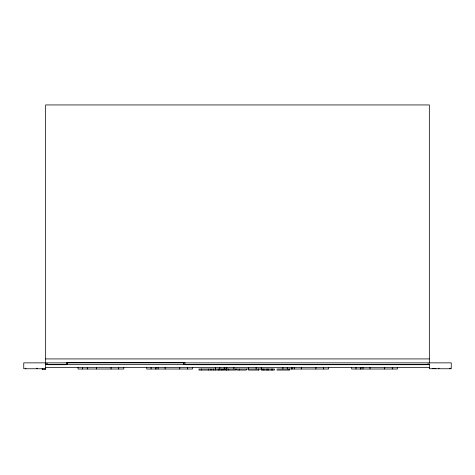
<?xml version="1.0" encoding="UTF-8"?>
<svg xmlns="http://www.w3.org/2000/svg" width="475" height="475" viewBox="0 0 475 475"><rect width="100%" height="100%" fill="white"/><g stroke="black" fill="none" stroke-linecap="round" stroke-linejoin="round"><path stroke-width="0.71" d="M45.647 358.922L429.335 358.922M45.647 364.058L47.144 364.058M45.647 364.557L429.335 364.557M45.647 367.502L429.335 367.502M432.197 368.511L436.014 368.511M45.665 368.748L23.75 368.748L23.75 362.858L451.25 362.858L451.25 368.748L429.335 368.748L429.335 363.975L427.856 363.975L427.856 364.693L184.894 364.693L184.894 362.621L66.726 362.621L66.726 364.693L47.144 364.693L47.144 363.47M276.901 369.022L328.676 369.016L328.676 367.502M276.901 370.055L289.287 370.055L289.287 369.022M450.264 368.19L450.264 368.748M449.766 368.19L449.766 368.748M438.918 368.19L438.918 368.748M438.425 368.19L438.425 368.748M429.335 362.858L429.335 104.945L45.647 104.945L45.665 369.229L42.162 369.229L42.162 368.748M397.433 367.502L397.433 369.016L351.678 369.016L351.678 367.502M392.297 367.502L392.297 369.016M384.679 367.502L384.679 369.016M370.037 367.502L370.037 369.016M363.007 367.502L363.007 369.016M360.923 367.502L360.923 369.016M360.412 367.502L360.412 369.016M355.989 367.502L355.989 369.016M323.54 367.502L323.54 369.016M315.923 367.502L315.923 369.016M301.281 367.502L301.281 369.016M294.251 367.502L294.251 369.016M292.167 367.502L292.167 369.016M291.656 367.502L291.656 369.016M289.192 369.022L289.192 370.055M287.233 367.502L287.233 369.016M282.922 367.502L282.922 369.016M272.614 369.022L272.614 370.055M271.718 369.022L271.718 370.055M268.63 369.022L268.63 370.055M267.763 369.022L267.763 370.055M266.813 369.022L266.813 370.055M263.916 369.022L263.916 370.055M262.936 369.022L262.936 370.055M261.274 367.502L261.274 369.016M261.167 369.022L261.167 370.055L274.479 370.055L274.479 369.022L198.966 369.022L198.966 370.055L235.766 370.055L235.766 369.022M258.839 369.022L258.839 370.055L248.579 370.055L248.579 369.022M258.673 369.022L258.673 370.055M256.138 367.502L256.138 369.016M248.52 367.502L248.52 369.016M246.323 369.022L246.323 370.055L236.716 370.055L236.716 369.022M239.263 369.022L239.263 370.055M233.878 367.502L233.878 369.016M228.707 369.022L228.707 370.055M226.848 367.502L226.848 369.016M226.195 369.022L226.195 370.055M226.118 369.022L226.118 370.055M224.764 367.502L224.764 369.016M224.248 367.502L224.248 369.016M222.971 369.022L222.971 370.055M221.516 369.022L221.516 370.055M219.83 367.502L219.812 370.055M218.286 369.022L218.286 370.055M215.513 367.502L215.513 370.055M213.311 369.022L213.311 370.055M210.983 369.022L210.965 370.055M208.359 369.022L208.359 370.055M201.632 369.022L201.632 370.055M192.518 367.502L192.518 369.016L146.757 369.016L146.757 367.502M187.382 367.502L187.382 369.016M183.522 362.621L183.522 364.693M179.764 367.502L179.764 369.016M165.122 367.502L165.122 369.016M158.092 367.502L158.092 369.016M156.008 367.502L156.008 369.016M155.491 367.502L155.491 369.016M151.074 367.502L151.074 369.016M123.803 367.502L123.803 369.016L78.043 369.016L78.043 367.502M118.667 367.502L118.667 369.016M111.049 367.502L111.049 369.016M96.407 367.502L96.407 369.016M87.293 367.502L87.293 369.016M82.359 367.502L82.359 369.016M67.349 362.621L67.349 364.693M45.083 368.832L45.083 369.229M42.78 368.832L42.78 369.229M37.157 368.19L37.157 368.748M36.658 368.19L36.658 368.748M25.81 368.19L25.81 368.748M25.317 368.19L25.317 368.748"/></g></svg>
